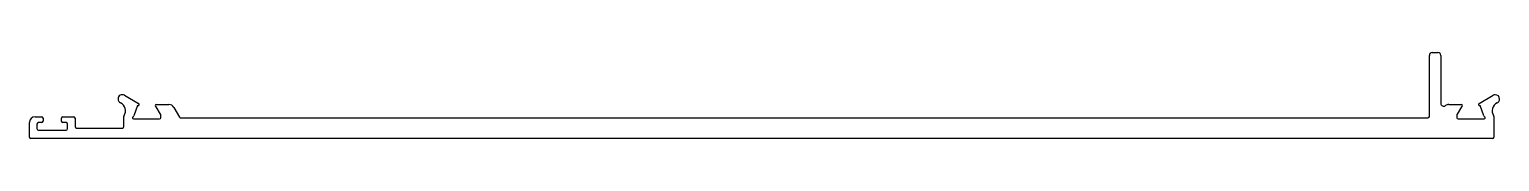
# Model space of a CAD drawing. Extents: x 0 to 255, y 3 to 18.
import ezdxf

# ---------------------------------------------------------------- set-up
doc = ezdxf.new("R2010")
doc.units = 0
doc.layers.get('0').update_dxf_attribs({"linetype": 'CONTINUOUS'})

msp = doc.modelspace()

# ---------------------------------------------------------------- linework, layer by layer
for p, q in [((242.79, 6.55), (242.79, 17.16)), ((243.29, 17.66), (244.29, 17.66)), ((244.79, 17.16), (244.79, 8.85)), ((16.48, 10.24), (18.92, 8.82)), ((251.41, 8.82), (253.85, 10.24)), ((18.75, 8.46), (18.1, 6.66)), ((21.98, 8.64), (24.16, 8.64)), ((22.72, 6.95), (21.98, 8.24)), ((25.03, 8.14), (26.01, 6.43)), ((246.17, 8.64), (248.35, 8.64)), ((248.35, 8.24), (247.61, 6.95)), ((252.23, 6.66), (251.58, 8.46)), ((-0.02, 3), (-0.02, 5.51)), ((0.98, 6.51), (2.1, 6.51)), ((1.28, 5.25), (1.28, 4.45)), ((2.1, 5.5), (1.53, 5.5)), ((2.35, 6.26), (2.35, 5.75)), ((5.53, 5.75), (5.53, 6.26)), ((5.78, 6.51), (7.65, 6.51)), ((6.35, 5.5), (5.78, 5.5)), ((6.6, 4.45), (6.6, 5.25)), ((7.9, 6.26), (7.9, 4.8)), ((16.35, 4.8), (16.35, 6.57)), ((18.05, 6.14), (22.55, 6.14)), ((22.75, 6.34), (22.75, 6.83)), ((26.23, 6.3), (242.54, 6.3)), ((247.58, 6.83), (247.58, 6.34)), ((247.78, 6.14), (252.28, 6.14)), ((253.98, 6.57), (253.98, 3)), ((253.73, 2.75), (0.23, 2.75)), ((1.53, 4.2), (6.35, 4.2)), ((8.15, 4.55), (16.1, 4.55))]:
    msp.add_line(p, q)
for centre, radius, start, end in [((243.29, 17.16), 0.5, 90, 180), ((244.29, 17.16), 0.5, 360, 90), ((16.1, 9.59), 0.75, 60, 180), ((254.23, 9.59), 0.75, 90, 120), ((254.23, 9.59), 0.75, 0, 90), ((16.1, 9.59), 0.75, 180, 245.025), ((15.15, 7.55), 1.5, 325.9922, 65.0251), ((18.82, 8.65), 0.2, 249.9999, 359.9999), ((18.82, 8.65), 0.2, 359.9999, 59.9998), ((21.98, 8.44), 0.2, 90, 270), ((24.16, 7.64), 1, 30, 89.9999), ((245.29, 8.85), 0.5, 180, 305.9418), ((246.17, 7.64), 1, 90, 125.9418), ((248.35, 8.44), 0.2, 270, 90), ((251.51, 8.65), 0.2, 120, 290), ((255.18, 7.55), 1.5, 114.975, 214.0477), ((254.23, 9.59), 0.75, 294.975, 0), ((0.98, 5.51), 1, 90, 180), ((1.53, 5.25), 0.25, 90, 180), ((2.1, 6.26), 0.25, 360, 90), ((2.1, 5.75), 0.25, 270, 0), ((5.78, 6.26), 0.25, 90, 180), ((5.78, 5.75), 0.25, 180, 270), ((6.35, 5.25), 0.25, 360, 90), ((7.65, 6.26), 0.25, 360, 90), ((16.61, 6.57), 0.254, 145.9925, 180.0001), ((18.05, 6.34), 0.2, 115.2463, 270), ((17.86, 6.75), 0.254, 295.2465, 340.0001), ((22.55, 6.34), 0.2, 270, 0), ((22.5, 6.83), 0.254, 0, 30.0001), ((26.23, 6.55), 0.25, 210.0001, 270), ((242.54, 6.55), 0.25, 270, 0), ((247.83, 6.83), 0.254, 150.0003, 180.0002), ((247.78, 6.34), 0.2, 180, 270), ((252.47, 6.75), 0.254, 200.0001, 244.7537), ((252.28, 6.34), 0.2, 270, 64.7537), ((253.73, 6.57), 0.25, 359.9999, 34.0477), ((0.23, 3), 0.25, 180, 270), ((1.53, 4.45), 0.25, 180, 270), ((6.35, 4.45), 0.25, 270, 0), ((8.15, 4.8), 0.25, 180, 270), ((16.1, 4.8), 0.25, 270, 0), ((253.73, 3), 0.25, 270, 0)]:
    msp.add_arc(centre, radius, start, end)

doc.saveas('drawing.dxf')
